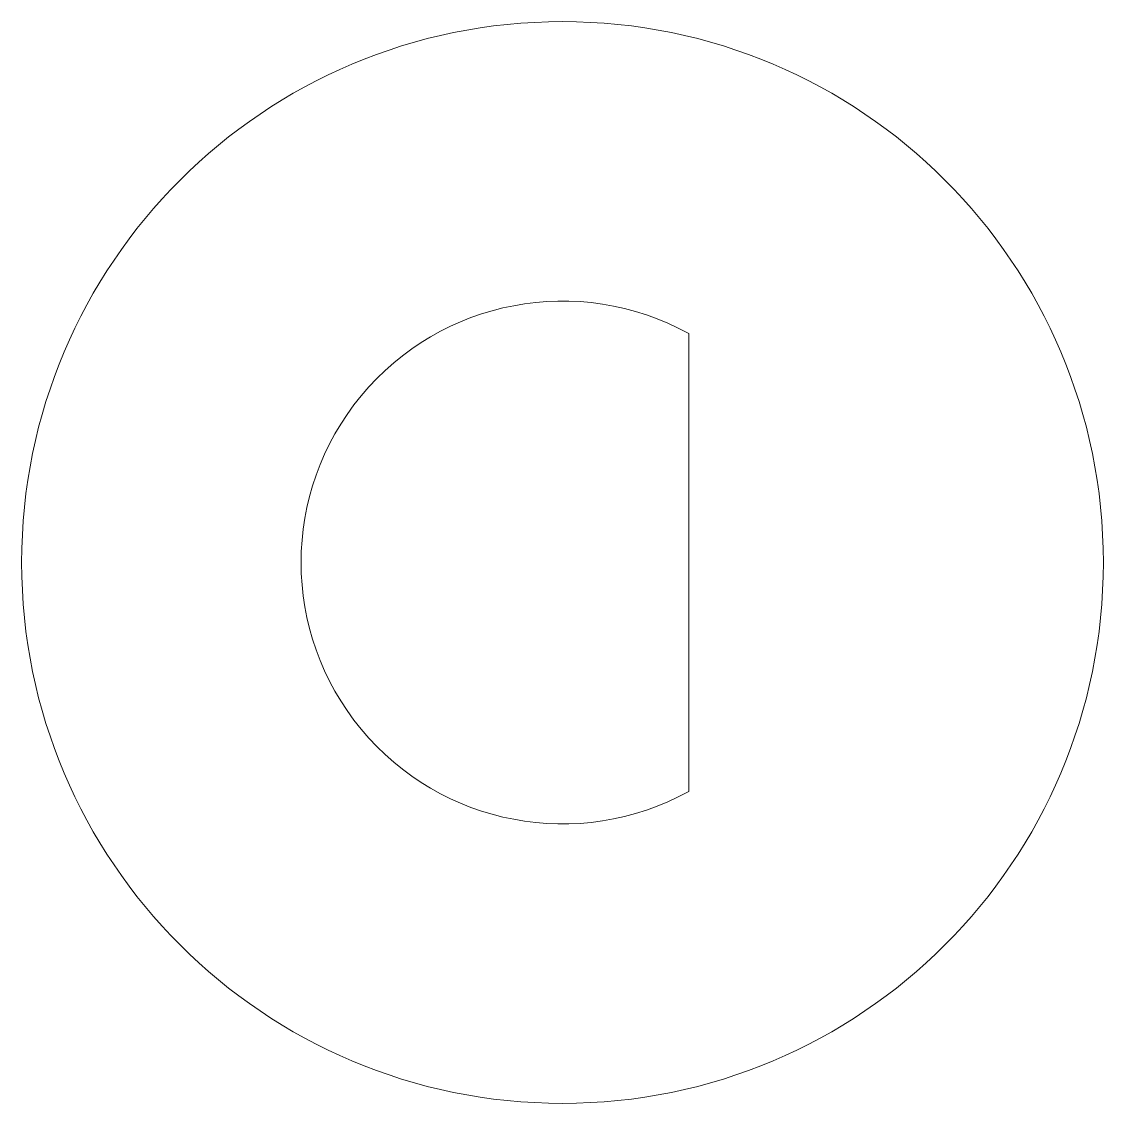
# Model space of a CAD drawing. Header units: millimetres. Extents: x -6 to 6, y -6 to 6.
import ezdxf

# ---------------------------------------------------------------- set-up
doc = ezdxf.new("R2010")
doc.units = ezdxf.units.MM
doc.layers.add('Cut', color=5, linetype='CONTINUOUS', lineweight=5, true_color=0x0000ff)

msp = doc.modelspace()

# ---------------------------------------------------------------- linework, layer by layer
at = {"layer": 'Cut'}
msp.add_line((1.4, 2.54), (1.4, -2.54), dxfattribs=at)
msp.add_circle((0, 0), 6, dxfattribs=at)
msp.add_arc((0, 0), 2.9, 61.1343, 298.8657, dxfattribs=at)

doc.saveas('drawing.dxf')
